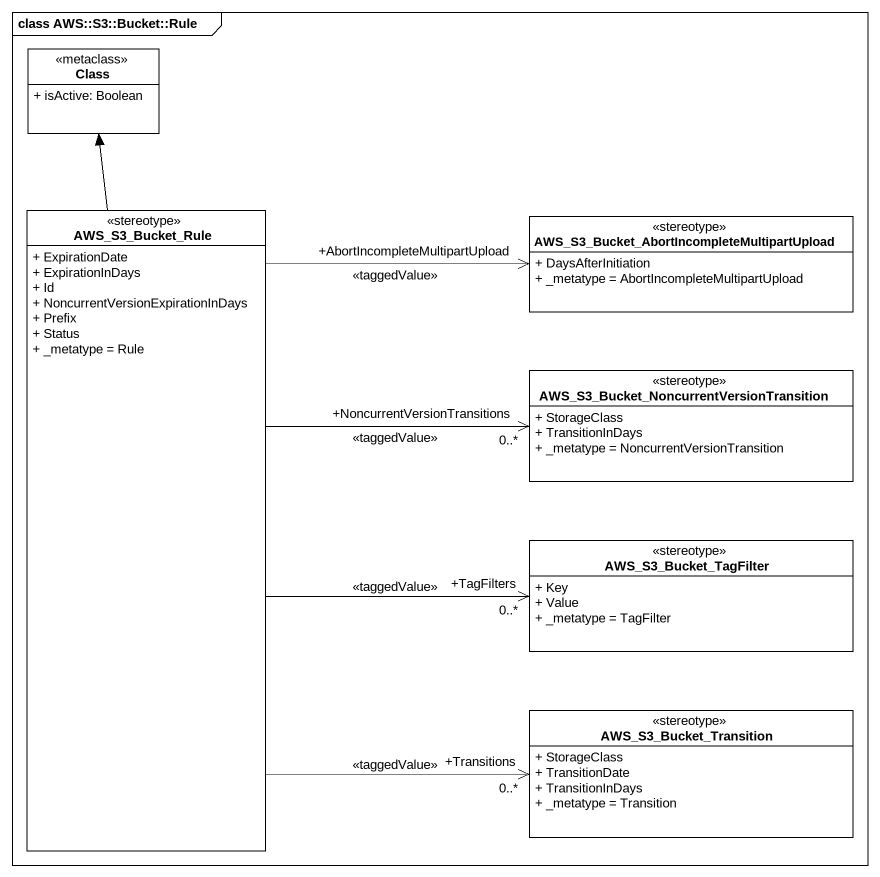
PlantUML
@startuml
mainframe class AWS::S3::Bucket::Rule
hide circle
hide empty members
skinparam classAttributeIconSize 0
class "Class" as Class_ <<metaclass>> {
  + isActive: Boolean
}
class AWS_S3_Bucket_Rule <<stereotype>> {
  + ExpirationDate
  + ExpirationInDays
  + Id
  + NoncurrentVersionExpirationInDays
  + Prefix
  + Status
  + _metatype = Rule
}
class "AWS_S3_Bucket_AbortIncompleteMultipartUpload" as AWS_S3_Bucket <<stereotype>> {
  + DaysAfterInitiation
  + _metatype = AbortIncompleteMultipartUpload
}
class "AWS_S3_Bucket_NoncurrentVersionTransition" as AWS_S3_Bucket_2 <<stereotype>> {
  + StorageClass
  + TransitionInDays
  + _metatype = NoncurrentVersionTransition
}
class AWS_S3_Bucket_TagFilter <<stereotype>> {
  + Key
  + Value
  + _metatype = TagFilter
}
class AWS_S3_Bucket_Transition <<stereotype>> {
  + StorageClass
  + TransitionDate
  + TransitionInDays
  + _metatype = Transition
}
AWS_S3_Bucket_Rule -up-> Class_
AWS_S3_Bucket_Rule -right-> "+AbortIncompleteMultipartUpload" AWS_S3_Bucket : <<taggedValue>>
AWS_S3_Bucket_Rule -right-> "+NoncurrentVersionTransitions\n0..*" AWS_S3_Bucket_2 : <<taggedValue>>
AWS_S3_Bucket_Rule -right-> "+TagFilters\n0..*" AWS_S3_Bucket_TagFilter : <<taggedValue>>
AWS_S3_Bucket_Rule -right-> "+Transitions\n0..*" AWS_S3_Bucket_Transition : <<taggedValue>>
@enduml
